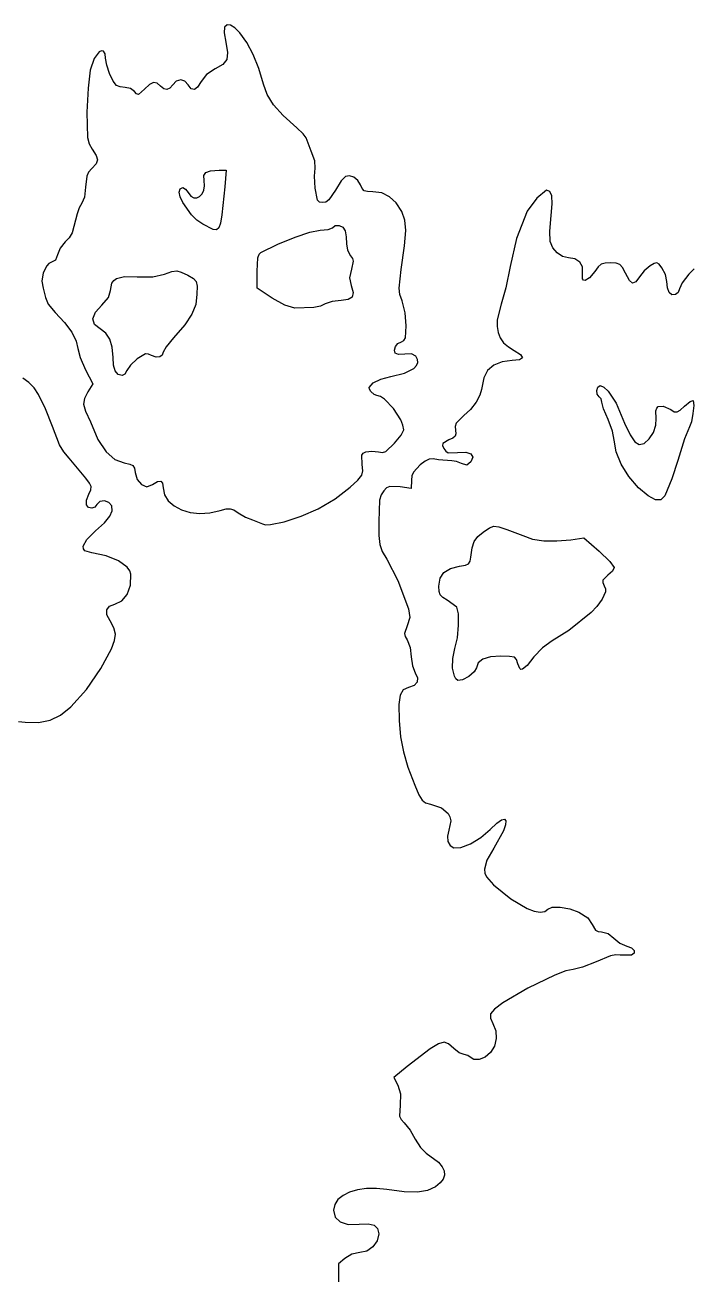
# Model space of a CAD drawing. Extents: x 0 to 380, y 4 to 377.
# Drawn here: x 100.5 to 194.7, y 199 to 375 of the extents above; entities that cross this region are included whole.
import ezdxf

# ---------------------------------------------------------------- set-up
doc = ezdxf.new("R2010")
doc.units = 0

msp = doc.modelspace()

# ---------------------------------------------------------------- linework, layer by layer
at = {"layer": 'Layer 1'}
for p, q in [((128.943666, 374.960019), (128.587581, 374.650236)), ((129.425429, 374.932458), (128.943666, 374.960019)), ((130.026254, 374.560939), (129.425429, 374.932458)), ((128.587581, 374.650236), (128.543484, 373.869715)), ((128.543484, 373.869715), (128.76397, 372.533568)), ((128.587581, 374.650236), (128.587581, 374.650236)), ((130.739527, 373.838847), (130.026254, 374.560939)), ((131.728959, 372.496085), (130.739527, 373.838847)), ((111.279962, 371.341771), (110.939862, 371.179782)), ((111.563838, 371.261914), (111.279962, 371.341771)), ((128.76397, 372.533568), (129.003749, 371.11088)), ((132.622479, 370.822595), (131.728959, 372.496085)), ((110.223281, 370.23114), (109.67868, 368.617732)), ((110.939862, 371.179782), (110.223281, 370.23114)), ((111.758417, 370.914992), (111.563838, 371.261914)), ((111.830626, 370.275789), (111.758417, 370.914992)), ((111.993786, 369.298483), (111.830626, 370.275789)), ((128.883033, 370.121448), (128.332368, 369.403214)), ((129.003749, 371.11088), (128.883033, 370.121448)), ((133.403552, 368.858062), (132.622479, 370.822595)), ((109.67868, 368.617732), (109.383229, 366.09096)), ((112.395071, 368.119433), (111.993786, 369.298483)), ((112.902189, 367.06606), (112.395071, 368.119433)), ((126.051989, 368.000371), (125.271468, 366.994953)), ((127.282302, 368.794121), (126.051989, 368.000371)), ((128.332368, 369.403214), (127.282302, 368.794121)), ((134.05564, 366.642175), (133.403552, 368.858062)), ((109.383229, 366.09096), (109.220069, 362.691062)), ((113.382849, 366.465786), (112.902189, 367.06606)), ((113.907606, 366.271758), (113.382849, 366.465786)), ((114.617572, 366.183564), (113.907606, 366.271758)), ((115.349587, 366.002765), (114.617572, 366.183564)), ((117.99928, 366.573273), (117.298685, 365.936619)), ((118.590734, 366.849432), (117.99928, 366.573273)), ((119.109428, 366.775018), (118.590734, 366.849432)), ((119.591742, 366.359953), (119.109428, 366.775018)), ((120.034919, 365.970795), (119.591742, 366.359953)), ((120.881587, 366.052375), (120.464868, 365.866064)), ((121.285076, 366.536342), (120.881587, 366.052375)), ((121.796604, 367.034641), (121.285076, 366.536342)), ((122.413966, 367.241898), (121.796604, 367.034641)), ((122.99605, 367.034641), (122.413966, 367.241898)), ((123.4723, 366.536342), (122.99605, 367.034641)), ((123.887365, 365.992843), (123.4723, 366.536342)), ((124.796871, 366.228764), (124.332196, 365.892522)), ((125.271468, 366.994953), (124.796871, 366.228764)), ((134.580397, 365.167122), (134.05564, 366.642175)), ((115.922851, 365.583841), (115.349587, 366.002765)), ((116.197356, 365.256971), (115.922851, 365.583841)), ((116.452018, 365.191376), (116.197356, 365.256971)), ((117.298685, 365.936619), (116.452018, 365.191376)), ((120.464868, 365.866064), (120.034919, 365.970795)), ((124.332196, 365.892522), (123.887365, 365.992843)), ((135.475571, 363.731757), (134.580397, 365.167122)), ((109.220069, 362.691062), (109.286215, 359.114775)), ((136.833767, 362.217016), (135.475571, 363.731757)), ((138.747587, 360.503838), (136.833767, 362.217016)), ((109.286215, 359.114775), (109.522686, 358.231176)), ((139.66481, 359.639532), (138.747587, 360.503838)), ((140.052866, 359.092726), (139.66481, 359.639532)), ((140.7937, 357.187725), (140.052866, 359.092726)), ((109.522686, 358.231176), (109.960903, 357.469947)), ((109.960903, 357.469947), (110.535269, 356.574222)), ((110.719375, 355.966231), (110.506606, 355.431001)), ((110.535269, 356.574222), (110.719375, 355.966231)), ((141.27436, 355.82071), (140.7937, 357.187725)), ((141.358145, 354.824112), (141.27436, 355.82071)), ((109.184791, 353.695223), (109.008402, 352.107722)), ((109.454887, 354.240926), (109.184791, 353.695223)), ((109.890347, 354.753557), (109.454887, 354.240926)), ((110.506606, 355.431001), (109.890347, 354.753557)), ((125.668894, 353.767432), (125.928517, 354.193522)), ((125.730079, 353.060222), (125.668894, 353.767432)), ((125.928517, 354.193522), (126.618088, 354.414559)), ((126.618088, 354.414559), (127.846747, 354.506612)), ((127.846747, 354.506612), (128.834526, 354.54189)), ((128.834526, 354.54189), (128.622859, 352.178277)), ((141.252311, 353.677584), (141.358145, 354.824112)), ((146.195062, 353.710657), (145.591481, 353.624667)), ((146.795336, 353.518834), (146.195062, 353.710657)), ((109.008402, 352.107722), (108.867291, 350.731888)), ((122.314403, 351.901774), (122.731466, 352.072444)), ((122.731466, 352.072444), (123.101883, 351.865187)), ((125.665036, 351.714154), (125.780653, 352.342126)), ((125.780653, 352.342126), (125.730079, 353.060222)), ((128.622859, 352.178277), (128.217164, 348.221652)), ((128.622859, 352.178277), (128.622859, 352.178277)), ((141.358145, 352.001888), (141.252311, 353.677584)), ((141.658006, 350.277686), (141.358145, 352.001888)), ((145.009397, 353.002896), (144.215646, 351.719666)), ((145.591481, 353.624667), (145.009397, 353.002896)), ((147.322849, 353.088886), (146.795336, 353.518834)), ((147.708149, 352.4605), (147.322849, 353.088886)), ((147.943518, 351.934089), (147.708149, 352.4605)), ((108.867291, 350.731888), (108.514513, 349.88522)), ((122.199543, 351.441302), (122.314403, 351.901774)), ((122.345133, 350.768337), (122.199543, 351.441302)), ((122.709418, 349.960186), (122.345133, 350.768337)), ((123.101883, 351.865187), (123.4723, 351.366888)), ((123.4723, 351.366888), (123.838445, 350.881129)), ((123.838445, 350.881129), (124.251719, 350.649205)), ((124.251719, 350.649205), (124.676568, 350.643831)), ((124.676568, 350.643831), (125.07744, 350.837721)), ((125.07744, 350.837721), (125.41878, 351.20359)), ((125.41878, 351.20359), (125.665036, 351.714154)), ((141.933614, 350.012551), (141.658006, 350.277686)), ((143.258736, 350.335012), (142.831544, 350.042868)), ((144.215646, 351.719666), (143.258736, 350.335012)), ((148.241725, 351.635881), (147.943518, 351.934089)), ((148.705298, 351.503038), (148.241725, 351.635881)), ((149.436761, 351.472721), (148.705298, 351.503038)), ((150.70621, 351.315074), (149.436761, 351.472721)), ((151.813603, 350.793624), (150.70621, 351.315074)), ((152.75563, 349.914986), (151.813603, 350.793624)), ((172.54372, 350.590776), (171.167886, 348.756331)), ((173.884276, 351.719666), (172.54372, 350.590776)), ((172.54372, 350.590776), (172.54372, 350.590776)), ((174.375961, 351.524536), (173.884276, 351.719666)), ((174.642749, 350.899457), (174.375961, 351.524536)), ((174.69787, 349.784899), (174.642749, 350.899457)), ((108.126457, 349.232581), (107.844235, 348.368275)), ((108.514513, 349.88522), (108.126457, 349.232581)), ((123.927053, 348.247559), (122.709418, 349.960186)), ((142.381201, 349.955776), (141.933614, 350.012551)), ((142.831544, 350.042868), (142.381201, 349.955776)), ((153.528986, 348.685775), (152.75563, 349.914986)), ((153.958934, 347.476959), (153.528986, 348.685775)), ((171.167886, 348.756331), (169.681808, 344.92428)), ((174.554554, 348.12133), (174.69787, 349.784899)), ((107.844235, 348.368275), (107.156318, 345.71803)), ((124.696894, 347.497699), (123.927053, 348.247559)), ((125.518412, 346.921885), (124.696894, 347.497699)), ((126.99567, 346.155695), (125.518412, 346.921885)), ((128.025065, 347.079671), (127.785011, 346.401538)), ((128.217164, 348.221652), (128.025065, 347.079671)), ((143.757035, 346.427996), (144.167139, 346.738882)), ((144.167139, 346.738882), (144.709536, 346.745496)), ((144.709536, 346.745496), (145.225473, 346.487527)), ((154.084611, 346.026711), (153.958934, 347.476959)), ((174.364936, 345.920878), (174.554554, 348.12133)), ((106.732984, 344.999796), (106.1509, 344.417161)), ((107.156318, 345.71803), (106.732984, 344.999796)), ((127.45566, 346.116973), (126.99567, 346.155695)), ((127.785011, 346.401538), (127.45566, 346.116973)), ((136.100099, 344.110686), (138.513872, 345.113898)), ((138.513872, 345.113898), (140.60353, 345.812839)), ((140.60353, 345.812839), (142.028423, 346.075218)), ((142.028423, 346.075218), (143.157312, 346.185461)), ((143.157312, 346.185461), (143.757035, 346.427996)), ((145.225473, 346.487527), (145.556203, 346.004662)), ((145.556203, 346.004662), (145.723772, 345.127127)), ((145.556203, 346.004662), (145.556203, 346.004662)), ((145.723772, 345.127127), (145.732592, 344.170217)), ((153.906017, 343.868702), (154.084611, 346.026711)), ((169.681808, 344.92428), (168.804273, 340.959937)), ((174.413443, 344.487717), (174.364936, 345.920878)), ((105.432115, 343.544036), (105.057288, 342.617994)), ((106.1509, 344.417161), (105.432115, 343.544036)), ((133.702862, 342.935494), (136.100099, 344.110686)), ((145.732592, 344.170217), (145.869293, 343.257404)), ((145.869293, 343.257404), (146.297037, 342.476882)), ((153.423152, 340.536603), (153.906017, 343.868702)), ((174.791026, 343.593645), (174.413443, 344.487717)), ((175.396812, 342.864938), (174.791026, 343.593645)), ((103.874104, 341.404975), (103.562392, 341.076243)), ((104.210621, 341.55966), (103.874104, 341.404975)), ((104.792705, 341.863931), (104.210621, 341.55966)), ((105.057288, 342.617994), (104.792705, 341.863931)), ((133.173695, 340.289659), (133.292758, 342.181431)), ((133.292758, 342.181431), (133.456469, 342.675871)), ((133.456469, 342.675871), (133.702862, 342.935494)), ((146.297037, 342.476882), (146.596898, 342.09489)), ((146.711551, 341.722819), (146.438148, 340.571881)), ((146.596898, 342.09489), (146.711551, 341.722819)), ((176.154733, 342.374356), (175.396812, 342.864938)), ((176.988723, 342.19466), (176.154733, 342.374356)), ((177.91256, 342.032051), (176.988723, 342.19466)), ((178.585043, 341.581708), (177.91256, 342.032051)), ((178.953255, 340.899854), (178.585043, 341.581708)), ((182.146447, 341.445007), (181.605705, 341.268618)), ((182.915393, 341.489104), (182.146447, 341.445007)), ((183.722373, 341.45107), (182.915393, 341.489104)), ((184.238311, 341.264208), (183.722373, 341.45107)), ((189.060896, 341.393744), (188.489285, 341.06577)), ((189.437376, 341.467055), (189.060896, 341.393744)), ((189.754325, 341.269169), (189.437376, 341.467055)), ((103.072912, 340.073582), (102.861245, 338.905556)), ((103.562392, 341.076243), (103.072912, 340.073582)), ((118.476082, 339.491499), (120.120909, 339.866325)), ((120.120909, 339.866325), (121.184204, 340.241152)), ((121.184204, 340.241152), (121.853931, 340.351395)), ((121.853931, 340.351395), (122.477356, 340.183825)), ((122.477356, 340.183825), (123.401744, 339.725214)), ((123.401744, 339.725214), (124.196046, 339.282037)), ((123.401744, 339.725214), (123.401744, 339.725214)), ((133.173695, 337.926046), (133.173695, 340.289659)), ((146.438148, 340.571881), (146.169155, 339.359207)), ((153.162978, 337.895178), (153.423152, 340.536603)), ((168.804273, 340.959937), (168.195731, 337.943685)), ((178.964279, 340.042714), (178.953255, 340.899854)), ((178.976406, 339.232427), (178.964279, 340.042714)), ((180.692892, 340.254381), (179.966389, 339.358104)), ((181.164181, 340.893791), (180.692892, 340.254381)), ((181.605705, 341.268618), (181.164181, 340.893791)), ((184.621957, 340.819377), (184.238311, 341.264208)), ((185.032061, 340.007436), (184.621957, 340.819377)), ((185.573355, 339.012492), (185.032061, 340.007436)), ((187.638208, 340.369034), (186.97234, 339.513547)), ((188.489285, 341.06577), (187.638208, 340.369034)), ((190.147342, 340.783548), (189.754325, 341.269169)), ((190.645641, 339.853096), (190.147342, 340.783548)), ((190.852898, 338.843269), (190.645641, 339.853096)), ((193.922067, 339.866325), (193.004844, 338.658061)), ((194.697076, 340.657871), (193.922067, 339.866325)), ((102.861245, 338.905556), (103.046454, 337.926046)), ((103.046454, 337.926046), (103.363954, 336.58549)), ((112.536182, 337.573268), (112.728556, 338.625539)), ((112.728556, 338.625539), (112.984527, 338.996438)), ((112.984527, 338.996438), (113.360801, 339.271012)), ((113.360801, 339.271012), (114.515597, 339.552684)), ((114.515597, 339.552684), (116.275629, 339.513547)), ((116.275629, 339.513547), (118.476082, 339.491499)), ((124.196046, 339.282037), (124.59678, 338.852088)), ((124.59678, 338.852088), (124.726316, 338.197244)), ((124.726316, 338.197244), (124.707023, 337.079379)), ((135.290363, 336.514934), (133.173695, 337.926046)), ((146.169155, 339.359207), (146.40287, 338.278824)), ((146.40287, 338.278824), (146.683439, 337.313646)), ((153.279285, 337.03914), (153.162978, 337.895178)), ((168.195731, 337.943685), (167.534272, 335.668267)), ((179.12675, 339.049286), (178.976406, 339.232427)), ((179.352335, 339.010839), (179.12675, 339.049286)), ((179.966389, 339.358104), (179.352335, 339.010839)), ((186.028659, 338.609554), (185.573355, 339.012492)), ((186.470734, 338.782084), (186.028659, 338.609554)), ((186.97234, 339.513547), (186.470734, 338.782084)), ((190.945502, 337.961324), (190.852898, 338.843269)), ((191.170398, 337.291046), (190.945502, 337.961324)), ((193.004844, 338.658061), (192.616788, 337.820213)), ((103.363954, 336.58549), (103.760829, 335.663857)), ((111.301459, 335.527156), (112.236321, 336.5899)), ((112.236321, 336.5899), (112.536182, 337.573268)), ((124.707023, 337.079379), (124.521263, 335.628579)), ((137.089531, 335.531566), (135.290363, 336.514934)), ((144.991758, 336.197434), (143.748216, 336.056323)), ((146.001034, 336.309331), (144.991758, 336.197434)), ((146.55721, 336.669275), (146.001034, 336.309331)), ((146.683439, 337.313646), (146.55721, 336.669275)), ((153.564263, 336.126878), (153.279285, 337.03914)), ((153.996416, 334.455593), (153.564263, 336.126878)), ((191.560108, 336.996697), (191.170398, 337.291046)), ((192.039114, 337.026462), (191.560108, 336.996697)), ((192.44536, 337.320811), (192.039114, 337.026462)), ((192.616788, 337.820213), (192.44536, 337.320811)), ((103.760829, 335.663857), (104.739788, 334.5041)), ((104.739788, 334.5041), (106.05995, 333.090232)), ((110.066736, 333.613335), (110.409592, 334.527251)), ((110.409592, 334.527251), (111.301459, 335.527156)), ((124.521263, 335.628579), (123.988238, 334.257155)), ((138.465365, 335.103822), (137.089531, 335.531566)), ((141.172936, 335.192017), (138.465365, 335.103822)), ((142.096774, 335.391557), (141.172936, 335.192017)), ((142.769257, 335.703545), (142.096774, 335.391557)), ((143.748216, 336.056323), (142.769257, 335.703545)), ((154.163986, 332.599098), (153.996416, 334.455593)), ((167.534272, 335.668267), (166.967623, 333.467814)), ((106.05995, 333.090232), (107.072533, 331.712744)), ((110.279505, 332.818482), (110.066736, 333.613335)), ((111.054514, 332.175765), (110.279505, 332.818482)), ((122.985577, 332.753439), (121.39091, 330.905764)), ((123.988238, 334.257155), (122.985577, 332.753439)), ((154.040514, 330.932222), (154.163986, 332.599098)), ((166.967623, 333.467814), (166.936479, 332.51807)), ((107.072533, 331.712744), (107.721314, 330.460933)), ((111.876928, 331.577145), (111.054514, 332.175765)), ((112.447987, 330.720556), (111.876928, 331.577145)), ((121.39091, 330.905764), (120.363444, 329.675451)), ((153.836564, 330.565113), (154.040514, 330.932222)), ((166.936479, 332.51807), (167.075661, 331.664237)), ((167.075661, 331.664237), (167.386822, 330.903008)), ((167.386822, 330.903008), (167.871616, 330.231076)), ((107.721314, 330.460933), (107.950068, 329.424096)), ((107.950068, 329.424096), (108.254339, 328.136457)), ((112.780922, 329.586154), (112.447987, 330.720556)), ((112.88896, 328.154096), (112.780922, 329.586154)), ((120.363444, 329.675451), (119.94452, 328.894929)), ((152.511442, 329.200854), (152.65586, 329.68427)), ((152.611763, 328.753818), (152.511442, 329.200854)), ((152.65586, 329.68427), (152.998716, 330.108155)), ((152.998716, 330.108155), (153.493708, 330.376597)), ((153.493708, 330.376597), (153.836564, 330.565113)), ((167.871616, 330.231076), (168.531697, 329.645134)), ((168.531697, 329.645134), (169.368718, 329.141874)), ((169.368718, 329.141874), (170.262238, 328.5642)), ((108.254339, 328.136457), (109.008402, 326.425483)), ((112.968335, 327.057728), (112.88896, 328.154096)), ((116.275629, 327.942429), (115.340767, 327.091352)), ((117.444206, 328.652395), (116.275629, 327.942429)), ((117.858169, 328.641921), (117.444206, 328.652395)), ((118.321741, 328.436318), (117.858169, 328.641921)), ((118.947371, 328.215281), (118.321741, 328.436318)), ((119.46386, 328.229061), (118.947371, 328.215281)), ((119.814984, 328.461123), (119.46386, 328.229061)), ((119.94452, 328.894929), (119.814984, 328.461123)), ((153.083603, 328.577429), (152.611763, 328.753818)), ((153.952319, 328.612707), (153.083603, 328.577429)), ((154.913639, 328.670033), (153.952319, 328.612707)), ((155.504542, 328.330485), (154.913639, 328.670033)), ((155.756655, 327.890821), (155.504542, 328.330485)), ((155.594459, 327.026377), (155.781804, 327.452398)), ((155.781804, 327.452398), (155.756655, 327.890821)), ((167.674832, 327.558783), (166.497987, 327.069303)), ((169.086495, 327.730762), (167.674832, 327.558783)), ((170.11782, 327.832186), (169.086495, 327.730762)), ((170.510837, 328.118818), (170.11782, 327.832186)), ((170.262238, 328.5642), (170.510837, 328.118818)), ((109.008402, 326.425483), (110.066736, 324.449927)), ((113.20646, 326.262324), (112.968335, 327.057728)), ((113.603335, 325.777805), (113.20646, 326.262324)), ((114.158961, 325.614094), (113.603335, 325.777805)), ((114.547017, 325.821351), (114.158961, 325.614094)), ((114.829239, 326.31965), (114.547017, 325.821351)), ((115.340767, 327.091352), (114.829239, 326.31965)), ((151.976762, 325.472983), (153.902159, 325.93435)), ((153.902159, 325.93435), (155.209091, 326.623921)), ((155.209091, 326.623921), (155.594459, 327.026377)), ((165.618798, 326.302011), (165.100104, 325.296594)), ((166.497987, 327.069303), (165.618798, 326.302011)), ((101.026249, 324.638442), (100.209416, 325.24602)), ((101.769494, 323.863847), (101.026249, 324.638442)), ((102.411453, 322.932981), (101.769494, 323.863847)), ((110.066736, 324.449927), (109.36118, 323.321037)), ((148.951691, 323.947218), (149.507316, 324.591038)), ((148.981457, 323.678225), (148.951691, 323.947218)), ((149.507316, 324.591038), (150.57006, 325.111385)), ((150.57006, 325.111385), (151.976762, 325.472983)), ((165.100104, 325.296594), (164.747326, 323.638537)), ((180.983933, 323.528294), (181.119532, 323.999583)), ((181.119532, 323.999583), (181.433725, 324.202982)), ((181.433725, 324.202982), (181.976122, 323.973676)), ((181.976122, 323.973676), (182.597893, 323.42687)), ((103.394822, 320.913327), (102.411453, 322.932981)), ((108.855715, 322.386727), (108.730589, 321.588015)), ((109.36118, 323.321037), (108.855715, 322.386727)), ((149.189816, 323.356315), (148.981457, 323.678225)), ((149.621969, 322.95503), (149.189816, 323.356315)), ((150.001206, 322.79187), (149.621969, 322.95503)), ((150.51797, 322.650759), (150.001206, 322.79187)), ((151.112456, 322.264908), (150.51797, 322.650759)), ((152.355999, 320.983883), (151.112456, 322.264908)), ((164.540069, 322.83707), (163.988853, 321.857008)), ((164.747326, 323.638537), (164.540069, 322.83707)), ((181.046772, 322.997473), (180.983933, 323.528294)), ((181.327892, 322.615481), (181.046772, 322.997473)), ((181.583656, 322.31121), (181.327892, 322.615481)), ((181.68067, 321.874647), (181.583656, 322.31121)), ((182.597893, 323.42687), (183.691505, 321.733536)), ((182.597893, 323.42687), (182.597893, 323.42687)), ((194.111685, 321.976071), (194.557067, 322.086314)), ((194.557067, 322.086314), (194.628174, 321.41328)), ((104.351732, 318.417423), (103.394822, 320.913327)), ((108.730589, 321.588015), (109.008953, 320.597481)), ((109.008953, 320.597481), (109.713958, 319.087701)), ((153.374645, 319.398587), (152.355999, 320.983883)), ((163.199513, 320.850489), (162.27788, 319.969646)), ((163.988853, 321.857008), (163.199513, 320.850489)), ((181.936434, 320.917737), (181.68067, 321.874647)), ((182.562615, 319.405201), (181.936434, 320.917737)), ((183.691505, 321.733536), (184.89095, 318.911312)), ((189.283587, 320.667485), (189.409747, 321.033354)), ((189.335953, 319.546312), (189.283587, 320.667485)), ((189.409747, 321.033354), (189.631404, 321.266105)), ((189.631404, 321.266105), (190.343024, 321.322329)), ((190.343024, 321.322329), (191.382065, 320.816313)), ((191.382065, 320.816313), (191.883671, 320.526374)), ((191.883671, 320.526374), (192.272829, 320.481174)), ((192.272829, 320.481174), (192.701675, 320.727016)), ((192.701675, 320.727016), (193.322344, 321.310202)), ((193.322344, 321.310202), (194.111685, 321.976071)), ((194.517379, 320.273917), (194.294137, 319.114711)), ((194.628174, 321.41328), (194.517379, 320.273917)), ((109.713958, 319.087701), (110.772292, 316.618255)), ((153.688011, 318.632397), (153.374645, 319.398587)), ((153.811208, 317.958811), (153.688011, 318.632397)), ((161.188678, 318.893673), (161.042606, 318.441676)), ((162.27788, 319.969646), (161.188678, 318.893673)), ((183.188796, 317.760374), (182.562615, 319.405201)), ((184.89095, 318.911312), (185.658242, 317.26428)), ((188.939077, 317.601624), (189.299572, 318.618617)), ((189.299572, 318.618617), (189.335953, 319.546312)), ((194.294137, 319.114711), (194.0279, 318.382145)), ((105.374789, 315.850963), (104.351732, 318.417423)), ((152.505929, 316.089088), (153.436381, 317.222387)), ((153.436381, 317.222387), (153.811208, 317.958811)), ((160.731169, 316.7974), (160.161212, 316.547699)), ((161.043157, 317.063637), (160.731169, 316.7974)), ((161.042606, 318.441676), (161.078435, 317.923534)), ((161.143478, 317.415864), (161.043157, 317.063637)), ((161.078435, 317.923534), (161.143478, 317.415864)), ((183.44456, 316.512422), (183.188796, 317.760374)), ((185.658242, 317.26428), (186.319701, 316.291935)), ((188.353686, 316.68385), (188.939077, 317.601624)), ((194.0279, 318.382145), (193.322344, 316.719679)), ((105.978921, 314.865389), (105.374789, 315.850963)), ((110.772292, 316.618255), (111.936459, 314.889643)), ((151.284436, 314.94256), (152.505929, 316.089088)), ((159.305725, 316.067039), (159.278165, 315.778754)), ((159.278165, 315.778754), (159.455656, 315.348254)), ((160.161212, 316.547699), (159.305725, 316.067039)), ((159.455656, 315.348254), (159.724098, 314.952481)), ((183.696466, 314.889643), (183.44456, 316.512422)), ((186.319701, 316.291935), (186.954701, 315.914904)), ((186.954701, 315.914904), (187.642618, 316.05381)), ((187.642618, 316.05381), (188.353686, 316.68385)), ((193.322344, 316.719679), (192.405121, 313.65492)), ((106.715345, 313.97242), (105.978921, 314.865389)), ((109.078958, 311.185474), (106.715345, 313.97242)), ((111.936459, 314.889643), (113.140314, 313.791621)), ((113.140314, 313.791621), (114.476461, 313.302142)), ((114.476461, 313.302142), (115.234382, 313.14725)), ((147.915406, 314.395754), (148.108882, 314.677976)), ((147.955093, 313.090475), (147.915406, 314.395754)), ((148.108882, 314.677976), (148.48426, 314.854365)), ((148.48426, 314.854365), (149.313288, 314.946969)), ((149.313288, 314.946969), (150.24815, 314.854365)), ((150.24815, 314.854365), (150.804327, 314.799243)), ((150.804327, 314.799243), (151.284436, 314.94256)), ((156.819192, 313.557355), (156.139543, 313.055197)), ((157.369856, 313.81808), (156.819192, 313.557355)), ((157.940364, 313.873752), (157.369856, 313.81808)), ((158.679544, 313.760753), (157.940364, 313.873752)), ((160.584546, 313.584364), (158.679544, 313.760753)), ((159.724098, 314.952481), (160.068608, 314.748532)), ((160.068608, 314.748532), (161.395935, 314.783809)), ((161.246004, 313.513809), (160.584546, 313.584364)), ((161.96038, 313.231586), (161.246004, 313.513809)), ((161.395935, 314.783809), (162.545771, 314.822394)), ((162.701214, 313.00669), (161.96038, 313.231586)), ((162.545771, 314.822394), (163.265658, 314.589781)), ((163.230381, 313.443253), (162.701214, 313.00669)), ((163.509296, 314.119043), (163.230381, 313.443253)), ((163.265658, 314.589781), (163.509296, 314.119043)), ((184.40147, 313.134572), (183.696466, 314.889643)), ((192.405121, 313.65492), (191.562864, 311.048772)), ((115.234382, 313.14725), (115.671496, 312.936135)), ((115.671496, 312.936135), (115.890329, 312.572884)), ((115.890329, 312.572884), (115.993406, 311.961585)), ((115.993406, 311.961585), (116.288858, 310.982626)), ((147.364741, 310.892778), (147.915406, 311.577939)), ((147.915406, 311.577939), (148.06258, 312.216798)), ((148.06258, 312.216798), (147.955093, 313.090475)), ((154.968761, 311.472657), (154.90482, 310.867974)), ((155.178223, 312.001273), (154.968761, 311.472657)), ((156.139543, 313.055197), (155.178223, 312.001273)), ((185.483507, 311.392731), (184.40147, 313.134572)), ((109.586627, 310.475508), (109.078958, 311.185474)), ((109.806562, 309.977209), (109.586627, 310.475508)), ((109.768528, 309.518598), (109.806562, 309.977209)), ((116.288858, 310.982626), (116.875351, 310.268251)), ((116.875351, 310.268251), (117.638234, 309.924292)), ((117.638234, 309.924292), (118.427575, 310.268251)), ((118.427575, 310.268251), (119.15573, 310.682765)), ((119.15573, 310.682765), (119.62261, 310.753321)), ((119.62261, 310.753321), (119.871208, 310.466689)), ((119.871208, 310.466689), (119.94452, 309.80964)), ((119.94452, 309.80964), (120.133794, 308.831025)), ((144.136271, 308.270646), (146.261759, 309.880195)), ((146.261759, 309.880195), (147.364741, 310.892778)), ((151.401845, 309.782079), (150.988984, 309.386306)), ((151.831241, 309.986029), (151.401845, 309.782079)), ((153.282041, 309.950751), (151.831241, 309.986029)), ((154.869542, 309.703806), (153.282041, 309.950751)), ((154.90482, 310.867974), (154.869542, 309.703806)), ((186.866507, 309.80964), (185.483507, 311.392731)), ((188.208717, 308.675789), (186.866507, 309.80964)), ((191.562864, 311.048772), (190.535398, 308.68075)), ((109.149513, 307.410749), (109.167152, 308.063388)), ((109.167152, 308.063388), (109.502291, 308.927695)), ((109.502291, 308.927695), (109.768528, 309.518598)), ((111.685105, 307.966375), (111.050656, 307.864951)), ((112.31294, 307.763527), (111.685105, 307.966375)), ((120.133794, 308.831025), (120.664959, 307.97354)), ((120.664959, 307.97354), (121.483032, 307.259096)), ((141.7462, 306.846304), (144.136271, 308.270646)), ((150.41131, 308.081027), (150.283428, 305.082414)), ((150.625733, 308.832886), (150.41131, 308.081027)), ((150.988984, 309.386306), (150.625733, 308.832886)), ((189.243348, 308.120715), (188.208717, 308.675789)), ((190.006782, 308.127881), (189.243348, 308.120715)), ((190.535398, 308.68075), (190.006782, 308.127881)), ((109.450477, 307.03923), (109.149513, 307.410749)), ((109.890347, 306.925679), (109.450477, 307.03923)), ((110.330217, 307.063483), (109.890347, 306.925679)), ((110.631181, 307.446027), (110.330217, 307.063483)), ((111.050656, 307.864951), (110.631181, 307.446027)), ((112.712571, 307.269638), (112.31294, 307.763527)), ((112.452397, 305.79679), (112.775961, 306.559672)), ((112.775961, 306.559672), (112.712571, 307.269638)), ((121.483032, 307.259096), (122.533029, 306.709603)), ((122.533029, 306.709603), (123.759966, 306.346972)), ((123.759966, 306.346972), (125.108859, 306.193114)), ((125.108859, 306.193114), (126.524725, 306.26994)), ((126.524725, 306.26994), (127.952581, 306.59936)), ((127.952581, 306.59936), (128.810823, 306.827563)), ((128.810823, 306.827563), (129.394561, 306.863943)), ((129.394561, 306.863943), (129.892308, 306.688657)), ((129.892308, 306.688657), (130.492582, 306.28186)), ((130.492582, 306.28186), (131.511229, 305.695366)), ((139.372115, 305.8012), (141.7462, 306.846304)), ((110.419514, 303.741858), (111.685656, 304.888387)), ((111.685656, 304.888387), (112.452397, 305.79679)), ((131.511229, 305.695366), (132.503417, 305.294081)), ((132.503417, 305.294081), (133.949807, 304.729636)), ((133.949807, 304.729636), (134.355708, 304.60644)), ((134.355708, 304.60644), (135.034048, 304.623803)), ((135.034048, 304.623803), (136.988107, 305.020678)), ((136.988107, 305.020678), (139.372115, 305.8012)), ((150.283428, 305.082414), (150.306579, 303.099141)), ((109.195815, 302.537452), (110.419514, 303.741858)), ((150.306579, 303.099141), (150.442178, 301.836857)), ((163.71986, 302.251371), (164.213198, 302.934878)), ((164.213198, 302.934878), (164.994271, 303.565469)), ((164.994271, 303.565469), (165.894406, 304.161333)), ((165.894406, 304.161333), (166.506806, 304.390088)), ((166.506806, 304.390088), (167.191967, 304.294727)), ((167.191967, 304.294727), (168.310384, 303.918247)), ((168.310384, 303.918247), (170.568163, 303.07158)), ((168.310384, 303.918247), (168.310384, 303.918247)), ((170.568163, 303.07158), (171.939036, 302.601393)), ((177.341501, 302.507135), (179.140668, 302.789357)), ((179.140668, 302.789357), (181.292614, 300.884356)), ((108.699721, 301.594322), (109.195815, 302.537452)), ((108.724526, 301.232104), (108.699721, 301.594322)), ((108.931232, 300.948848), (108.724526, 301.232104)), ((109.890347, 300.637412), (108.931232, 300.948848)), ((150.442178, 301.836857), (150.789444, 300.865615)), ((163.265658, 300.037689), (163.431574, 301.342968)), ((163.431574, 301.342968), (163.71986, 302.251371)), ((171.939036, 302.601393), (173.544727, 302.352795)), ((173.544727, 302.352795), (175.355471, 302.322478)), ((175.355471, 302.322478), (177.341501, 302.507135)), ((111.940869, 300.233371), (109.890347, 300.637412)), ((113.673891, 299.521751), (111.940869, 300.233371)), ((114.890975, 298.618309), (113.673891, 299.521751)), ((150.789444, 300.865615), (151.447595, 299.755467)), ((151.447595, 299.755467), (152.990999, 296.739215)), ((162.934929, 299.111647), (163.161479, 299.46222)), ((163.161479, 299.46222), (163.265658, 300.037689)), ((181.292614, 300.884356), (182.818379, 299.433557)), ((182.818379, 299.433557), (183.44456, 298.591299)), ((115.244029, 298.130827), (114.890975, 298.618309)), ((115.393684, 297.638799), (115.244029, 298.130827)), ((115.323679, 296.089883), (115.393684, 297.638799)), ((158.924835, 297.066086), (159.460066, 297.898972)), ((159.460066, 297.898972), (160.372328, 298.460661)), ((160.372328, 298.460661), (161.678157, 298.767688)), ((161.678157, 298.767688), (162.476869, 298.906595)), ((162.476869, 298.906595), (162.934929, 299.111647)), ((182.527337, 297.497687), (181.826191, 296.796541)), ((183.171157, 298.084181), (182.527337, 297.497687)), ((183.44456, 298.591299), (183.171157, 298.084181)), ((114.886565, 294.798936), (115.323679, 296.089883)), ((152.990999, 296.739215), (154.481486, 292.770462)), ((158.7501, 295.945464), (158.924835, 297.066086)), ((158.788134, 295.220616), (158.7501, 295.945464)), ((181.826191, 296.796541), (181.817923, 296.460851)), ((181.817923, 296.460851), (181.99817, 296.01602)), ((181.99817, 296.01602), (182.187237, 295.584418)), ((113.135905, 293.44074), (114.138566, 293.878406)), ((114.138566, 293.878406), (114.886565, 294.798936)), ((158.948538, 294.72397), (158.788134, 295.220616)), ((159.300764, 294.353002), (158.948538, 294.72397)), ((159.914267, 294.005185), (159.300764, 294.353002)), ((161.290102, 293.017407), (159.914267, 294.005185)), ((181.715948, 294.111019), (180.983933, 293.101192)), ((182.214247, 295.182582), (181.715948, 294.111019)), ((182.187237, 295.584418), (182.214247, 295.182582)), ((111.993786, 292.64258), (112.371369, 293.165684)), ((112.019693, 291.927654), (111.993786, 292.64258)), ((112.371369, 293.165684), (113.135905, 293.44074)), ((154.481486, 292.770462), (154.684334, 291.544559)), ((161.518856, 292.053331), (161.290102, 293.017407)), ((180.199002, 292.276573), (177.063688, 289.736571)), ((180.983933, 293.101192), (180.199002, 292.276573)), ((112.465626, 291.077128), (112.019693, 291.927654)), ((113.012432, 290.089349), (112.465626, 291.077128)), ((154.305097, 290.371572), (153.93468, 289.291189)), ((154.684334, 291.544559), (154.305097, 290.371572)), ((161.354594, 288.696428), (161.532636, 290.464176)), ((161.532636, 290.464176), (161.518856, 292.053331)), ((113.241738, 289.207404), (113.012432, 290.089349)), ((113.090567, 288.301895), (113.241738, 289.207404)), ((153.93468, 289.291189), (154.027285, 288.888251)), ((154.027285, 288.888251), (154.305097, 288.396015)), ((161.007879, 287.19657), (161.354594, 288.696428)), ((177.063688, 289.736571), (174.695666, 288.254904)), ((111.186806, 284.356707), (112.667371, 287.142551)), ((112.667371, 287.142551), (113.090567, 288.301895)), ((154.305097, 288.396015), (154.706382, 287.3465)), ((154.706382, 287.3465), (154.869542, 286.032402)), ((160.706915, 285.791521), (161.007879, 287.19657)), ((173.328651, 287.271535), (172.120386, 285.997125)), ((174.695666, 288.254904), (173.328651, 287.271535)), ((154.869542, 286.032402), (155.028292, 284.727124)), ((160.690379, 284.396394), (160.706915, 285.791521)), ((164.273832, 285.16534), (164.04177, 284.480179)), ((164.945764, 285.675215), (164.273832, 285.16534)), ((166.021185, 285.993266), (164.945764, 285.675215)), ((167.463717, 286.102958), (166.021185, 285.993266)), ((168.701747, 286.081461), (167.463717, 286.102958)), ((169.377537, 285.957437), (168.701747, 286.081461)), ((169.69614, 285.641591), (169.377537, 285.957437)), ((169.862607, 285.044624), (169.69614, 285.641591)), ((172.120386, 285.997125), (171.182217, 284.801538)), ((109.163845, 281.438571), (111.186806, 284.356707)), ((155.028292, 284.727124), (155.398709, 283.739345)), ((155.398709, 283.739345), (155.731643, 283.042609)), ((160.938426, 283.272466), (160.690379, 284.396394)), ((163.713245, 283.901403), (162.948158, 283.263095)), ((164.04177, 284.480179), (163.713245, 283.901403)), ((170.126088, 284.355053), (169.862607, 285.044624)), ((170.310332, 284.23289), (170.126088, 284.355053)), ((170.541705, 284.264103), (170.310332, 284.23289)), ((171.182217, 284.801538), (170.541705, 284.264103)), ((154.481486, 281.693233), (153.71695, 281.363055)), ((155.259803, 281.993094), (154.481486, 281.693233)), ((155.680931, 282.451706), (155.259803, 281.993094)), ((155.731643, 283.042609), (155.680931, 282.451706)), ((161.155467, 282.89385), (160.938426, 283.272466)), ((161.431213, 282.681011), (161.155467, 282.89385)), ((162.077238, 282.783538), (161.431213, 282.681011)), ((162.948158, 283.263095), (162.077238, 282.783538)), ((106.96229, 278.976842), (109.163845, 281.438571)), ((153.286451, 280.639309), (153.127149, 279.287177)), ((153.71695, 281.363055), (153.286451, 280.639309)), ((105.502671, 277.807163), (106.96229, 278.976842)), ((153.127149, 279.287177), (153.176208, 277.071841)), ((99.595293, 276.899311), (100.54173, 276.824897)), ((100.54173, 276.824897), (102.398224, 276.764263)), ((102.398224, 276.764263), (104.016593, 277.080661)), ((104.016593, 277.080661), (105.502671, 277.807163)), ((153.176208, 277.071841), (153.374094, 274.761145)), ((153.374094, 274.761145), (153.753882, 272.662116)), ((153.753882, 272.662116), (154.391638, 270.483712)), ((154.391638, 270.483712), (155.363431, 267.934891)), ((155.363431, 267.934891), (155.953232, 266.598193)), ((155.953232, 266.598193), (156.404126, 265.840272)), ((156.404126, 265.840272), (156.881479, 265.459382)), ((156.881479, 265.459382), (157.550655, 265.253778)), ((157.550655, 265.253778), (159.104532, 264.745557)), ((159.104532, 264.745557), (160.059788, 263.966139)), ((160.059788, 263.966139), (160.311901, 263.476797)), ((160.413118, 262.922136), (160.161212, 261.620165)), ((160.311901, 263.476797), (160.413118, 262.922136)), ((165.982049, 261.725998), (166.887352, 262.58176)), ((166.887352, 262.58176), (167.562384, 263.048916)), ((167.562384, 263.048916), (168.001772, 263.152269)), ((168.152116, 262.366786), (167.852324, 261.527561)), ((168.001772, 263.152269), (168.200141, 262.916624)), ((168.200141, 262.916624), (168.152116, 262.366786)), ((160.161212, 261.620165), (159.953955, 260.74759)), ((159.953955, 260.74759), (160.011281, 260.010615)), ((163.186283, 259.693115), (164.637083, 260.58884)), ((164.637083, 260.58884), (165.982049, 261.725998)), ((167.852324, 261.527561), (166.475938, 259.080163)), ((160.011281, 260.010615), (160.319962, 259.452234)), ((160.319962, 259.452234), (160.866768, 259.115441)), ((160.866768, 259.115441), (161.854546, 259.161192)), ((161.854546, 259.161192), (163.186283, 259.693115)), ((166.475938, 259.080163), (165.498082, 257.372497)), ((165.498082, 257.372497), (165.16184, 256.108009)), ((165.16184, 256.108009), (165.236392, 255.565475)), ((165.236392, 255.565475), (165.473828, 255.041958)), ((165.473828, 255.041958), (166.44066, 253.929604)), ((166.44066, 253.929604), (168.867112, 251.935857)), ((168.867112, 251.935857), (171.167886, 250.600262)), ((171.167886, 250.600262), (172.169858, 250.223713)), ((172.169858, 250.223713), (173.018868, 250.065032)), ((173.018868, 250.065032), (173.674401, 250.141995)), ((173.674401, 250.141995), (174.095943, 250.47238)), ((174.095943, 250.47238), (174.705036, 250.773895)), ((174.705036, 250.773895), (175.820145, 250.79429)), ((175.820145, 250.79429), (177.166765, 250.556716)), ((177.166765, 250.556716), (178.47039, 250.084324)), ((178.47039, 250.084324), (179.696294, 249.294983)), ((179.696294, 249.294983), (180.340114, 248.320434)), ((180.340114, 248.320434), (180.820774, 247.517864)), ((180.820774, 247.517864), (181.168591, 247.34809)), ((181.168591, 247.34809), (181.645392, 247.297378)), ((181.645392, 247.297378), (182.562615, 247.054843)), ((182.562615, 247.054843), (183.374004, 246.415433)), ((183.374004, 246.415433), (184.238311, 245.718696)), ((184.238311, 245.718696), (185.20845, 245.286543)), ((185.20845, 245.286543), (185.868255, 245.043457)), ((185.868255, 245.043457), (186.227096, 244.691231)), ((186.227096, 244.691231), (186.235365, 244.31916)), ((180.869281, 243.09932), (178.973099, 242.327618)), ((182.897754, 243.90189), (180.869281, 243.09932)), ((183.657329, 244.041899), (182.897754, 243.90189)), ((184.291227, 244.016543), (183.657329, 244.041899)), ((185.84345, 244.016543), (184.291227, 244.016543)), ((186.235365, 244.31916), (185.84345, 244.016543)), ((175.076004, 241.218572), (171.282538, 239.386331)), ((176.611829, 241.792388), (175.076004, 241.218572)), ((177.659001, 242.005708), (176.611829, 241.792388)), ((178.973099, 242.327618), (177.659001, 242.005708)), ((171.282538, 239.386331), (167.766885, 237.302736)), ((166.578327, 236.414728), (166.017327, 235.761537)), ((167.766885, 237.302736), (166.578327, 236.414728)), ((166.017327, 235.761537), (166.004098, 235.126537)), ((166.004098, 235.126537), (166.334827, 234.385703)), ((166.334827, 234.385703), (166.751546, 233.379183)), ((166.837536, 232.286674), (166.592796, 231.220623)), ((166.751546, 233.379183), (166.837536, 232.286674)), ((157.528606, 230.831465), (154.269819, 228.353199)), ((158.719783, 231.528201), (157.528606, 230.831465)), ((159.490934, 231.775146), (158.719783, 231.528201)), ((160.112705, 231.519382), (159.490934, 231.775146)), ((160.866768, 230.893201), (160.112705, 231.519382)), ((161.62965, 230.26702), (160.866768, 230.893201)), ((166.592796, 231.220623), (166.017327, 230.293478)), ((162.313158, 230.011256), (161.62965, 230.26702)), ((162.829096, 229.914242), (162.313158, 230.011256)), ((163.159825, 229.658478), (162.829096, 229.914242)), ((163.670802, 229.321134), (163.159825, 229.658478)), ((164.443055, 229.340978), (163.670802, 229.321134)), ((165.288069, 229.678322), (164.443055, 229.340978)), ((166.017327, 230.293478), (165.288069, 229.678322)), ((154.269819, 228.353199), (152.400096, 226.800976)), ((152.400096, 226.800976), (152.964541, 225.707364)), ((152.964541, 225.707364), (153.334958, 224.4991)), ((153.334958, 224.4991), (153.282041, 222.920418)), ((153.282041, 222.920418), (153.224715, 221.363785)), ((153.224715, 221.363785), (153.445752, 220.891393)), ((153.445752, 220.891393), (153.881764, 220.415694)), ((153.881764, 220.415694), (154.697563, 219.401458)), ((154.697563, 219.401458), (155.433987, 218.122637)), ((155.433987, 218.122637), (156.157182, 216.936421)), ((156.157182, 216.936421), (156.98621, 216.147081)), ((156.98621, 216.147081), (158.713169, 214.857787)), ((158.713169, 214.857787), (159.225455, 214.238979)), ((159.225455, 214.238979), (159.504163, 213.637947)), ((159.549707, 213.055105), (159.362501, 212.490867)), ((159.504163, 213.637947), (159.549707, 213.055105)), ((148.576864, 211.170155), (147.30962, 210.987771)), ((149.956557, 211.189654), (148.576864, 211.170155)), ((151.412318, 211.0318), (149.956557, 211.189654)), ((158.291489, 211.419855), (157.17197, 210.882971)), ((158.942957, 211.945646), (158.291489, 211.419855)), ((159.362501, 212.490867), (158.942957, 211.945646)), ((144.546376, 209.60801), (144.092725, 208.918783)), ((145.257995, 210.192229), (144.546376, 209.60801)), ((146.191203, 210.656973), (145.257995, 210.192229)), ((147.30962, 210.987771), (146.191203, 210.656973)), ((153.861369, 210.695558), (151.412318, 211.0318)), ((155.738258, 210.643744), (153.861369, 210.695558)), ((157.17197, 210.882971), (155.738258, 210.643744)), ((144.092725, 208.918783), (143.933424, 208.13902)), ((143.933424, 208.13902), (144.173203, 207.135256)), ((144.173203, 207.135256), (144.872695, 206.458915)), ((144.872695, 206.458915), (146.002136, 206.119917)), ((146.002136, 206.119917), (147.53176, 206.128185)), ((147.53176, 206.128185), (148.810029, 206.196536)), ((148.810029, 206.196536), (149.661657, 206.013533)), ((149.661657, 206.013533), (150.136253, 205.552716)), ((150.283428, 204.787629), (150.058532, 203.80867)), ((150.136253, 205.552716), (150.283428, 204.787629)), ((148.616552, 202.36669), (147.637593, 202.141794)), ((149.463219, 202.962003), (148.616552, 202.36669)), ((150.058532, 203.80867), (149.463219, 202.962003)), ((145.520925, 201.330405), (144.603702, 200.554293)), ((146.513113, 201.921308), (145.520925, 201.330405)), ((147.637593, 202.141794), (146.513113, 201.921308)), ((144.603702, 200.554293), (144.603702, 193.675122))]:
    msp.add_line(p, q, dxfattribs=at)

doc.saveas('drawing.dxf')
